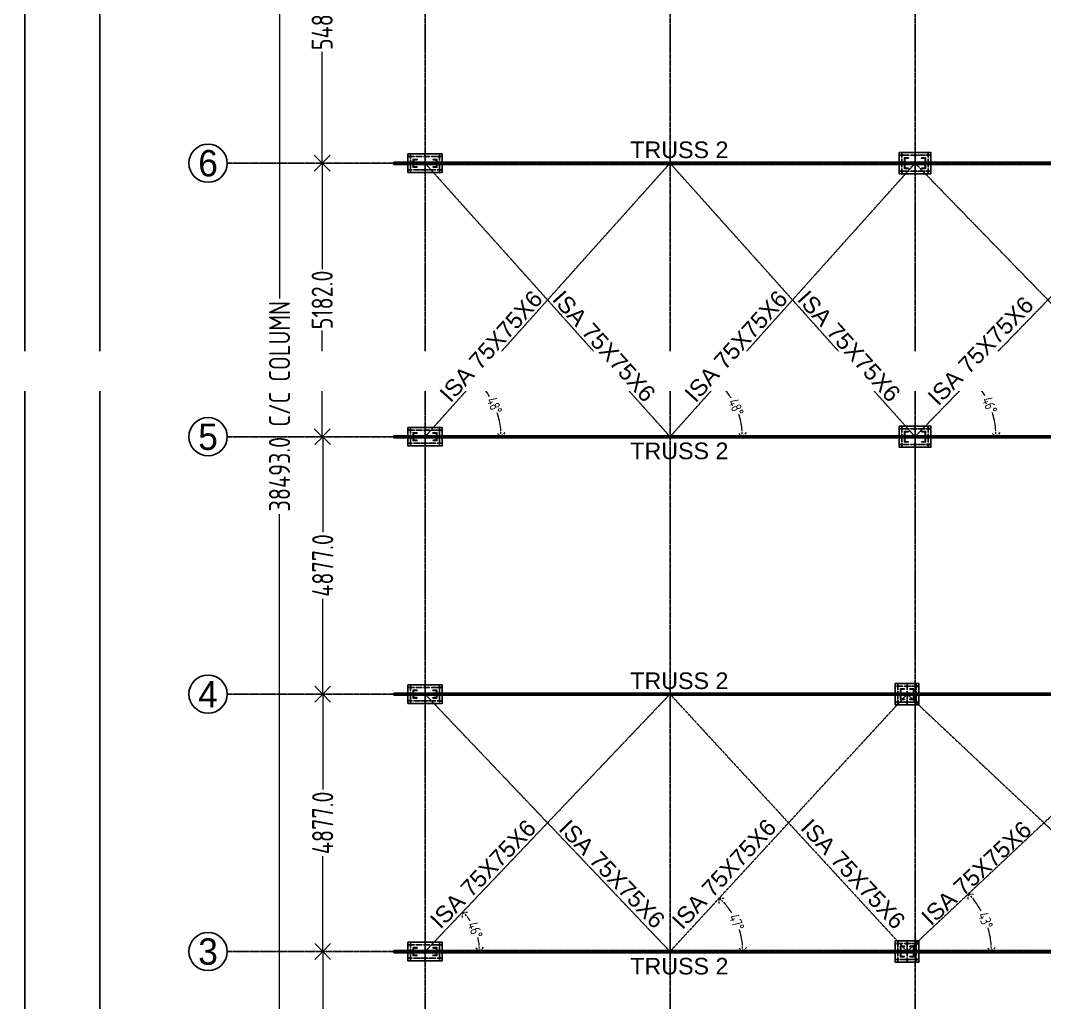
# Model space of a CAD drawing. Header units: millimetres. Extents: x 3470347 to 5996549, y -3470518 to 17149644.
# Drawn here: x 4882310 to 4901705, y 6787033 to 6805639 of the extents above; entities that cross this region are included whole.
import ezdxf
from ezdxf.enums import TextEntityAlignment as Align

# ---------------------------------------------------------------- set-up
doc = ezdxf.new("R2010")
doc.units = ezdxf.units.MM
doc.header["$MEASUREMENT"] = 0
doc.header["$PDMODE"] = 35
doc.header["$PDSIZE"] = -5
for name, pattern in [('CENTERX2', [4, 2.5, -0.5, 0.5, -0.5]), ('Continous', [0]), ('DASHED2', [0.375, 0.25, -0.125]), ('HIDDEN', [0.375, 0.25, -0.125])]:
    doc.linetypes.add(name, pattern=pattern)
doc.layers.get('0').update_dxf_attribs({"linetype": 'CONTINUOUS', "lineweight": 25})
doc.layers.get('DEFPOINTS').update_dxf_attribs({"linetype": 'CONTINUOUS', "lineweight": 25})
for name, color, linetype, lineweight in [('6 TEXT', 7, 'CONTINUOUS', 25), ('rDIMension', 1, 'CONTINUOUS', 18), ('rPCC DASH', 9, 'HIDDEN', 15), ('rRCC 2', 40, 'CONTINUOUS', 15), ('SHEET', 7, 'CONTINUOUS', 15)]:
    doc.layers.add(name, color=color, linetype=linetype, lineweight=lineweight)
doc.styles.add('DIM', font='geniso.shx', dxfattribs={"width": 0.85})
doc.styles.add('PDF Arial', font='arial.ttf')
doc.styles.get("Standard").update_dxf_attribs({"font": ''})
doc.styles.add('TEXT3', font='geniso.shx')
doc.styles.get('Standard').set_extended_font_data('AR CENA')
doc.dimstyles.new('ST-100', dxfattribs={"dimscale": 100, "dimtxt": 7, "dimasz": 5, "dimexe": 0.18, "dimexo": 0.0625, "dimgap": 0.2, "dimtad": 0, "dimdec": 0, "dimzin": 0, "dimdsep": 46, "dimtxsty": 'DIM', "dimblk": 'OPEN90', "dimcen": 0.09, "dimclrd": 256, "dimclrt": 7, "dimadec": 0, "dimazin": 0, "dimtfac": 1, "dimtdec": 0, "dimtofl": 0, "dimtmove": 0, "dimatfit": 3, "dimldrblk": 'OPEN90', "dimfxl": 1, "dimtolj": 1, "dimtzin": 0, "dimlwd": -1, "dimarcsym": 0})

# ---------------------------------------------------------------- blocks, each defined once
blk = doc.blocks.new('_Open90')
at = {"color": 0, "linetype": 'ByBlock', "lineweight": -2}
for p, q in [((0, 0), (-1, 0)), ((-0.5, 0.5), (0, 0)), ((0, 0), (-0.5, -0.5))]:
    blk.add_line(p, q, dxfattribs=at)
blk = doc.blocks.new('*D1712')
at = {"layer": 'DEFPOINTS', "color": 0}
for p in [(4887107, 6817576), (4887217, 6817576), (4887146, 6779083)]:
    blk.add_point(p, dxfattribs=at)
at = {"layer": 'rDIMension', "color": 0, "linetype": 'ByBlock', "lineweight": -2}
for p, q in [((4887113, 6817576), (4887235, 6817576)), ((4887152, 6779083), (4887235, 6779083))]:
    blk.add_line(p, q, dxfattribs=at)
at = {"layer": 'rDIMension', "linetype": 'ByBlock'}
for p, q in [((4887217, 6817276), (4887217, 6800373)), ((4887217, 6779383), (4887217, 6796286))]:
    blk.add_line(p, q, dxfattribs=at)
at = {"layer": 'rDIMension', "xscale": 300, "yscale": 300, "zscale": 300}
for p, rotation in [((4887217, 6817576), 90), ((4887217, 6779083), 270)]:
    blk.add_blockref('_Open90', p, dxfattribs=dict(at, rotation=rotation))
at = {"layer": 'rDIMension', "color": 7, "insert": (4887217, 6798329), "char_height": 400, "attachment_point": 5, "rotation": 90, "style": 'DIM'}
blk.add_mtext('\\A1;38493.0 C/C COLUMN', dxfattribs=at)
blk = doc.blocks.new('*D1715')
at = {"layer": 'DEFPOINTS', "color": 0}
for p in [(4888034, 6787999), (4888034, 6787999), (4887919, 6783122)]:
    blk.add_point(p, dxfattribs=at)
at = {"layer": 'rDIMension', "color": 0, "linetype": 'ByBlock', "lineweight": -2}
for p, q in [((4888040, 6787999), (4888052, 6787999)), ((4887925, 6783122), (4888052, 6783122))]:
    blk.add_line(p, q, dxfattribs=at)
at = {"layer": 'rDIMension', "linetype": 'ByBlock'}
for p, q in [((4888034, 6787699), (4888034, 6786193)), ((4888034, 6783422), (4888034, 6784928))]:
    blk.add_line(p, q, dxfattribs=at)
at = {"layer": 'rDIMension', "xscale": 300, "yscale": 300, "zscale": 300}
for p, rotation in [((4888034, 6787999), 90), ((4888034, 6783122), 270)]:
    blk.add_blockref('_Open90', p, dxfattribs=dict(at, rotation=rotation))
at = {"layer": 'rDIMension', "color": 7, "insert": (4888034, 6785560), "char_height": 400, "attachment_point": 5, "rotation": 90, "style": 'DIM'}
blk.add_mtext('\\A1;4877.0', dxfattribs=at)
blk = doc.blocks.new('*D1716')
at = {"layer": 'DEFPOINTS', "color": 0}
for p in [(4888034, 6792876), (4888034, 6792876), (4888034, 6787999)]:
    blk.add_point(p, dxfattribs=at)
at = {"layer": 'rDIMension', "color": 0, "linetype": 'ByBlock', "lineweight": -2}
for p, q in [((4888028, 6792876), (4888016, 6792876)), ((4888028, 6787999), (4888016, 6787999))]:
    blk.add_line(p, q, dxfattribs=at)
at = {"layer": 'rDIMension', "linetype": 'ByBlock'}
for p, q in [((4888034, 6792576), (4888034, 6791070)), ((4888034, 6788299), (4888034, 6789805))]:
    blk.add_line(p, q, dxfattribs=at)
at = {"layer": 'rDIMension', "xscale": 300, "yscale": 300, "zscale": 300}
for p, rotation in [((4888034, 6792876), 90), ((4888034, 6787999), 270)]:
    blk.add_blockref('_Open90', p, dxfattribs=dict(at, rotation=rotation))
at = {"layer": 'rDIMension', "color": 7, "insert": (4888034, 6790437), "char_height": 400, "attachment_point": 5, "rotation": 90, "style": 'DIM'}
blk.add_mtext('\\A1;4877.0', dxfattribs=at)
blk = doc.blocks.new('*D1717')
at = {"layer": 'DEFPOINTS', "color": 0}
for p in [(4887890, 6797753), (4888034, 6797753), (4888034, 6792876)]:
    blk.add_point(p, dxfattribs=at)
at = {"layer": 'rDIMension', "color": 0, "linetype": 'ByBlock', "lineweight": -2}
for p, q in [((4887897, 6797753), (4888052, 6797753)), ((4888028, 6792876), (4888016, 6792876))]:
    blk.add_line(p, q, dxfattribs=at)
at = {"layer": 'rDIMension', "linetype": 'ByBlock'}
for p, q in [((4888034, 6797453), (4888034, 6795947)), ((4888034, 6793176), (4888034, 6794682))]:
    blk.add_line(p, q, dxfattribs=at)
at = {"layer": 'rDIMension', "xscale": 300, "yscale": 300, "zscale": 300}
for p, rotation in [((4888034, 6797753), 90), ((4888034, 6792876), 270)]:
    blk.add_blockref('_Open90', p, dxfattribs=dict(at, rotation=rotation))
at = {"layer": 'rDIMension', "color": 7, "insert": (4888034, 6795314), "char_height": 400, "attachment_point": 5, "rotation": 90, "style": 'DIM'}
blk.add_mtext('\\A1;4877.0', dxfattribs=at)
blk = doc.blocks.new('*D1718')
at = {"layer": 'DEFPOINTS', "color": 0}
for p in [(4887890, 6802935), (4888024, 6802935), (4887890, 6797753)]:
    blk.add_point(p, dxfattribs=at)
at = {"layer": 'rDIMension', "color": 0, "linetype": 'ByBlock', "lineweight": -2}
for p, q in [((4887897, 6802935), (4888042, 6802935)), ((4887897, 6797753), (4888042, 6797753))]:
    blk.add_line(p, q, dxfattribs=at)
at = {"layer": 'rDIMension', "linetype": 'ByBlock'}
for p, q in [((4888024, 6802635), (4888024, 6800925)), ((4888024, 6798053), (4888024, 6799763))]:
    blk.add_line(p, q, dxfattribs=at)
at = {"layer": 'rDIMension', "xscale": 300, "yscale": 300, "zscale": 300}
for p, rotation in [((4888024, 6802935), 90), ((4888024, 6797753), 270)]:
    blk.add_blockref('_Open90', p, dxfattribs=dict(at, rotation=rotation))
at = {"layer": 'rDIMension', "color": 7, "insert": (4888024, 6800344), "char_height": 400, "attachment_point": 5, "rotation": 90, "style": 'DIM'}
blk.add_mtext('\\A1;5182.0', dxfattribs=at)
blk = doc.blocks.new('*D1719')
at = {"layer": 'DEFPOINTS', "color": 0}
for p in [(4887890, 6808421), (4888024, 6808421), (4887890, 6802935)]:
    blk.add_point(p, dxfattribs=at)
at = {"layer": 'rDIMension', "color": 0, "linetype": 'ByBlock', "lineweight": -2}
for p, q in [((4887897, 6808421), (4888042, 6808421)), ((4887897, 6802935), (4888042, 6802935))]:
    blk.add_line(p, q, dxfattribs=at)
at = {"layer": 'rDIMension', "linetype": 'ByBlock'}
for p, q in [((4888024, 6808121), (4888024, 6806310)), ((4888024, 6803235), (4888024, 6805046))]:
    blk.add_line(p, q, dxfattribs=at)
at = {"layer": 'rDIMension', "xscale": 300, "yscale": 300, "zscale": 300}
for p, rotation in [((4888024, 6808421), 90), ((4888024, 6802935), 270)]:
    blk.add_blockref('_Open90', p, dxfattribs=dict(at, rotation=rotation))
at = {"layer": 'rDIMension', "color": 7, "insert": (4888024, 6805678), "char_height": 400, "attachment_point": 5, "rotation": 90, "style": 'DIM'}
blk.add_mtext('\\A1;5486.0', dxfattribs=at)
blk = doc.blocks.new('*D1722')
at = {"layer": 'DEFPOINTS', "color": 0}
for p in [(4894612, 6802935), (4891393, 6797996), (4886225, 6797753), (4889972, 6797753), (4926140, 6797753)]:
    blk.add_point(p, dxfattribs=at)
at = {"layer": 'rPCC DASH', "color": 1, "linetype": 'Continous'}
for start, end in [(31.9949, 42.1932), (5.9653, 18.2057)]:
    blk.add_arc((4889972, 6797753), 1441, start, end, dxfattribs=at)
at = {"layer": 'rPCC DASH', "color": 1, "xscale": 150, "yscale": 150, "zscale": 150}
for p, rotation in [((4890934, 6798827), 135.175853280889), ((4891413, 6797753), 272.9826530320457)]:
    blk.add_blockref('_Open90', p, dxfattribs=dict(at, rotation=rotation))
at = {"layer": 'rPCC DASH', "color": 7, "insert": (4891288, 6798341), "char_height": 200, "attachment_point": 5, "rotation": 294.0793, "style": 'DIM'}
blk.add_mtext('\\A1;48%%d', dxfattribs=at)
blk = doc.blocks.new('*D1723')
at = {"layer": 'DEFPOINTS', "color": 0}
for p in [(4899252, 6802935), (4895973, 6797914), (4886225, 6797753), (4894612, 6797753), (4926140, 6797753)]:
    blk.add_point(p, dxfattribs=at)
at = {"layer": 'rPCC DASH', "color": 1, "linetype": 'Continous'}
for start, end in [(32.4055, 41.8856), (6.2729, 17.902)]:
    blk.add_arc((4894612, 6797753), 1371, start, end, dxfattribs=at)
at = {"layer": 'rPCC DASH', "color": 1, "xscale": 150, "yscale": 150, "zscale": 150}
for p, rotation in [((4895527, 6798774), 135.0220663640582), ((4895983, 6797753), 273.1364399488765)]:
    blk.add_blockref('_Open90', p, dxfattribs=dict(at, rotation=rotation))
at = {"layer": 'rPCC DASH', "color": 7, "insert": (4895864, 6798312), "char_height": 200, "attachment_point": 5, "rotation": 294.0793, "style": 'DIM'}
blk.add_mtext('\\A1;48%%d', dxfattribs=at)
blk = doc.blocks.new('*D1724')
at = {"layer": 'DEFPOINTS', "color": 0}
for p in [(4904287, 6802935), (4900735, 6798148), (4886225, 6797753), (4899252, 6797753), (4926140, 6797753)]:
    blk.add_point(p, dxfattribs=at)
at = {"layer": 'rPCC DASH', "color": 1, "linetype": 'Continous'}
for start, end in [(30.3442, 40.2216), (5.6027, 17.3965)]:
    blk.add_arc((4899252, 6797753), 1535, start, end, dxfattribs=at)
at = {"layer": 'rPCC DASH', "color": 1, "xscale": 150, "yscale": 150, "zscale": 150}
for p, rotation in [((4900322, 6798854), 133.0229599089777), ((4900787, 6797753), 272.8013425757084)]:
    blk.add_blockref('_Open90', p, dxfattribs=dict(at, rotation=rotation))
at = {"layer": 'rPCC DASH', "color": 7, "insert": (4900666, 6798350), "char_height": 200, "attachment_point": 5, "rotation": 292.9122, "style": 'DIM'}
blk.add_mtext('\\A1;46%%d', dxfattribs=at)
blk = doc.blocks.new('*D1725')
at = {"layer": 'DEFPOINTS', "color": 0}
for p in [(4909687, 6802935), (4905381, 6798157), (4886225, 6797753), (4904287, 6797753), (4926140, 6797753)]:
    blk.add_point(p, dxfattribs=at)
at = {"layer": 'rPCC DASH', "color": 1, "linetype": 'Continous'}
for start, end in [(32.138, 36.4423), (7.3775, 14.2196)]:
    blk.add_arc((4904287, 6797753), 1166, start, end, dxfattribs=at)
at = {"layer": 'rPCC DASH', "color": 1, "xscale": 150, "yscale": 150, "zscale": 150}
for p, rotation in [((4905128, 6798560), 130.1310738432619), ((4905453, 6797753), 273.6887415613336)]:
    blk.add_blockref('_Open90', p, dxfattribs=dict(at, rotation=rotation))
at = {"layer": 'rPCC DASH', "color": 7, "insert": (4905369, 6798188), "char_height": 200, "attachment_point": 5, "rotation": 291.9099, "style": 'DIM'}
blk.add_mtext('\\A1;44%%d', dxfattribs=at)
blk = doc.blocks.new('*D1726')
at = {"layer": 'DEFPOINTS', "color": 0}
for p in [(4914722, 6802935), (4910973, 6798075), (4886225, 6797753), (4909687, 6797753), (4926140, 6797753)]:
    blk.add_point(p, dxfattribs=at)
at = {"layer": 'rPCC DASH', "color": 1, "linetype": 'Continous'}
for start, end in [(31.5208, 39.34), (6.4843, 16.5261)]:
    blk.add_arc((4909687, 6797753), 1326, start, end, dxfattribs=at)
at = {"layer": 'rPCC DASH', "color": 1, "xscale": 150, "yscale": 150, "zscale": 150}
for p, rotation in [((4910611, 6798704), 132.5821679254474), ((4911013, 6797753), 273.2421345592387)]:
    blk.add_blockref('_Open90', p, dxfattribs=dict(at, rotation=rotation))
at = {"layer": 'rPCC DASH', "color": 7, "insert": (4910909, 6798269), "char_height": 200, "attachment_point": 5, "rotation": 292.9122, "style": 'DIM'}
blk.add_mtext('\\A1;46%%d', dxfattribs=at)
blk = doc.blocks.new('*D1727')
at = {"layer": 'DEFPOINTS', "color": 0}
for p in [(4919362, 6802935), (4915786, 6797876), (4886225, 6797753), (4914722, 6797753), (4926140, 6797753)]:
    blk.add_point(p, dxfattribs=at)
at = {"layer": 'rPCC DASH', "color": 1, "linetype": 'Continous'}
for start, end in [(34.7644, 40.1242), (8.0343, 16.1602)]:
    blk.add_arc((4914722, 6797753), 1071, start, end, dxfattribs=at)
at = {"layer": 'rPCC DASH', "color": 1, "xscale": 150, "yscale": 150, "zscale": 150}
for p, rotation in [((4915436, 6798551), 134.1413655166576), ((4915793, 6797753), 274.0171407962771)]:
    blk.add_blockref('_Open90', p, dxfattribs=dict(at, rotation=rotation))
at = {"layer": 'rPCC DASH', "color": 7, "insert": (4915700, 6798190), "char_height": 200, "attachment_point": 5, "rotation": 294.0793, "style": 'DIM'}
blk.add_mtext('\\A1;48%%d', dxfattribs=at)
blk = doc.blocks.new('*D1728')
at = {"layer": 'DEFPOINTS', "color": 0}
for p in [(4924002, 6802935), (4920512, 6798280), (4886225, 6797753), (4919362, 6797753), (4926140, 6797753)]:
    blk.add_point(p, dxfattribs=at)
at = {"layer": 'rPCC DASH', "color": 1, "linetype": 'Continous'}
for start, end in [(33.1052, 41.3621), (6.7964, 17.3848)]:
    blk.add_arc((4919362, 6797753), 1265, start, end, dxfattribs=at)
at = {"layer": 'rPCC DASH', "color": 1, "xscale": 150, "yscale": 150, "zscale": 150}
for p, rotation in [((4920206, 6798696), 134.7603128042312), ((4920627, 6797753), 273.3981935087035)]:
    blk.add_blockref('_Open90', p, dxfattribs=dict(at, rotation=rotation))
at = {"layer": 'rPCC DASH', "color": 7, "insert": (4920517, 6798269), "char_height": 200, "attachment_point": 5, "rotation": 294.0793, "style": 'DIM'}
blk.add_mtext('\\A1;48%%d', dxfattribs=at)
blk = doc.blocks.new('*D1729')
at = {"layer": 'DEFPOINTS', "color": 0}
for p in [(4894612, 6792876), (4890981, 6788223), (4886225, 6787999), (4889972, 6787999), (4926140, 6787999)]:
    blk.add_point(p, dxfattribs=at)
at = {"layer": 'rPCC DASH', "color": 1, "linetype": 'Continous'}
for start, end in [(34.2821, 38.1068), (8.3197, 15.0114)]:
    blk.add_arc((4889972, 6787999), 1034, start, end, dxfattribs=at)
at = {"layer": 'rPCC DASH', "color": 1, "xscale": 150, "yscale": 150, "zscale": 150}
for p, rotation in [((4890685, 6788748), 132.2666786765232), ((4891006, 6787999), 274.15985213819)]:
    blk.add_blockref('_Open90', p, dxfattribs=dict(at, rotation=rotation))
at = {"layer": 'rPCC DASH', "color": 7, "insert": (4890922, 6788406), "char_height": 200, "attachment_point": 5, "rotation": 293.2133, "style": 'DIM'}
blk.add_mtext('\\A1;46%%d', dxfattribs=at)
blk = doc.blocks.new('*D1730')
at = {"layer": 'DEFPOINTS', "color": 0}
for p in [(4899102, 6792876), (4895980, 6788173), (4886225, 6787999), (4894612, 6787999), (4926140, 6787999)]:
    blk.add_point(p, dxfattribs=at)
at = {"layer": 'rPCC DASH', "color": 1, "linetype": 'Continous'}
for start, end in [(31.9606, 41.1293), (6.2365, 17.5416)]:
    blk.add_arc((4894612, 6787999), 1379, start, end, dxfattribs=at)
at = {"layer": 'rPCC DASH', "color": 1, "xscale": 150, "yscale": 150, "zscale": 150}
for p, rotation in [((4895546, 6789013), 134.2475851942641), ((4895991, 6787999), 273.1182590719388)]:
    blk.add_blockref('_Open90', p, dxfattribs=dict(at, rotation=rotation))
at = {"layer": 'rPCC DASH', "color": 7, "insert": (4895875, 6788553), "char_height": 200, "attachment_point": 5, "rotation": 293.6829, "style": 'DIM'}
blk.add_mtext('\\A1;47%%d', dxfattribs=at)
blk = doc.blocks.new('*D1731')
at = {"layer": 'DEFPOINTS', "color": 0}
for p in [(4904287, 6792876), (4900638, 6788444), (4886225, 6787999), (4899102, 6787999), (4926140, 6787999)]:
    blk.add_point(p, dxfattribs=at)
at = {"layer": 'rPCC DASH', "color": 1, "linetype": 'Continous'}
for start, end in [(28.7532, 37.8709), (5.3759, 16.3315)]:
    blk.add_arc((4899102, 6787999), 1599, start, end, dxfattribs=at)
at = {"layer": 'rPCC DASH', "color": 1, "xscale": 150, "yscale": 150, "zscale": 150}
for p, rotation in [((4900267, 6789095), 130.5587836761607), ((4900701, 6787999), 272.6879275646381)]:
    blk.add_blockref('_Open90', p, dxfattribs=dict(at, rotation=rotation))
at = {"layer": 'rPCC DASH', "color": 7, "insert": (4900589, 6788588), "char_height": 200, "attachment_point": 5, "rotation": 291.6234, "style": 'DIM'}
blk.add_mtext('\\A1;43%%d', dxfattribs=at)
blk = doc.blocks.new('*D1732')
at = {"layer": 'DEFPOINTS', "color": 0}
for p in [(4909687, 6792876), (4905486, 6788309), (4886225, 6787999), (4904287, 6787999), (4926140, 6787999)]:
    blk.add_point(p, dxfattribs=at)
at = {"layer": 'rPCC DASH', "color": 1, "linetype": 'Continous'}
for start, end in [(30.2684, 35.1414), (6.9453, 14.2018)]:
    blk.add_arc((4904287, 6787999), 1238, start, end, dxfattribs=at)
at = {"layer": 'rPCC DASH', "color": 1, "xscale": 150, "yscale": 150, "zscale": 150}
for p, rotation in [((4905206, 6788829), 128.6140761500303), ((4905525, 6787999), 273.4726355206594)]:
    blk.add_blockref('_Open90', p, dxfattribs=dict(at, rotation=rotation))
at = {"layer": 'rPCC DASH', "color": 7, "insert": (4905443, 6788444), "char_height": 200, "attachment_point": 5, "rotation": 291.0434, "style": 'DIM'}
blk.add_mtext('\\A1;42%%d', dxfattribs=at)
blk = doc.blocks.new('*D1733')
at = {"layer": 'DEFPOINTS', "color": 0}
for p in [(4914872, 6792876), (4910866, 6788395), (4886225, 6787999), (4909687, 6787999), (4926140, 6787999)]:
    blk.add_point(p, dxfattribs=at)
at = {"layer": 'rPCC DASH', "color": 1, "linetype": 'Continous'}
for start, end in [(30.8049, 36.334), (6.9127, 14.8139)]:
    blk.add_arc((4909687, 6787999), 1244, start, end, dxfattribs=at)
at = {"layer": 'rPCC DASH', "color": 1, "xscale": 150, "yscale": 150, "zscale": 150}
for p, rotation in [((4910593, 6788851), 129.7903490485474), ((4910931, 6787999), 273.4563621922566)]:
    blk.add_blockref('_Open90', p, dxfattribs=dict(at, rotation=rotation))
at = {"layer": 'rPCC DASH', "color": 7, "insert": (4910844, 6788457), "char_height": 200, "attachment_point": 5, "rotation": 291.6234, "style": 'DIM'}
blk.add_mtext('\\A1;43%%d', dxfattribs=at)
blk = doc.blocks.new('*D1734')
at = {"layer": 'DEFPOINTS', "color": 0}
for p in [(4919362, 6792876), (4916225, 6788554), (4886225, 6787999), (4914872, 6787999), (4926140, 6787999)]:
    blk.add_point(p, dxfattribs=at)
at = {"layer": 'rPCC DASH', "color": 1, "linetype": 'Continous'}
for start, end in [(31.4868, 41.4844), (5.8815, 17.8922)]:
    blk.add_arc((4914872, 6787999), 1462, start, end, dxfattribs=at)
at = {"layer": 'rPCC DASH', "color": 1, "xscale": 150, "yscale": 150, "zscale": 150}
for p, rotation in [((4915862, 6789074), 134.4251076049694), ((4916334, 6787999), 272.9407366612335)]:
    blk.add_blockref('_Open90', p, dxfattribs=dict(at, rotation=rotation))
at = {"layer": 'rPCC DASH', "color": 7, "insert": (4916211, 6788586), "char_height": 200, "attachment_point": 5, "rotation": 293.6829, "style": 'DIM'}
blk.add_mtext('\\A1;47%%d', dxfattribs=at)
blk = doc.blocks.new('*D1735')
at = {"layer": 'DEFPOINTS', "color": 0}
for p in [(4924002, 6792876), (4920736, 6788244), (4886225, 6787999), (4919362, 6787999), (4926140, 6787999)]:
    blk.add_point(p, dxfattribs=at)
at = {"layer": 'rPCC DASH', "color": 1, "linetype": 'Continous'}
for start, end in [(31.3908, 40.265), (6.1615, 17.146)]:
    blk.add_arc((4919362, 6787999), 1396, start, end, dxfattribs=at)
at = {"layer": 'rPCC DASH', "color": 1, "xscale": 150, "yscale": 150, "zscale": 150}
for p, rotation in [((4920324, 6789010), 133.3457834060281), ((4920758, 6787999), 273.0807474086852)]:
    blk.add_blockref('_Open90', p, dxfattribs=dict(at, rotation=rotation))
at = {"layer": 'rPCC DASH', "color": 7, "insert": (4920645, 6788549), "char_height": 200, "attachment_point": 5, "rotation": 293.2133, "style": 'DIM'}
blk.add_mtext('\\A1;46%%d', dxfattribs=at)

msp = doc.modelspace()

# ---------------------------------------------------------------- hatches: boundary and pattern name
at = {"layer": '6 TEXT', "linetype": 'ByBlock'}
h = msp.add_hatch(color=150, dxfattribs=at)
h.dxf.hatch_style = 1
h.paths.add_polyline_path([(4889747.12, 6803007.57), (4889747.12, 6802857.57), (4889822.12, 6802857.57), (4889822.12, 6802862.57, 0.41421356), (4889818.12, 6802866.57), (4889752.52, 6802866.57), (4889752.52, 6802998.57), (4889818.12, 6802998.57, 0.41421356), (4889822.12, 6803002.57), (4889822.12, 6803007.57)])
h = msp.add_hatch(color=150, dxfattribs=at)
h.dxf.hatch_style = 1
h.paths.add_polyline_path([(4890122.12, 6803007.57), (4890122.12, 6803002.57, 0.41421356), (4890126.12, 6802998.57), (4890191.72, 6802998.57), (4890191.72, 6802866.57), (4890126.12, 6802866.57, 0.41421356), (4890122.12, 6802862.57), (4890122.12, 6802857.57), (4890197.12, 6802857.57), (4890197.12, 6803007.57)])
h = msp.add_hatch(color=8, dxfattribs=at)
h.dxf.hatch_style = 1
h.paths.add_polyline_path([(4899058.12, 6803028.97), (4899124.12, 6803028.97, 0.41421356), (4899127.12, 6803031.97), (4899127.12, 6803034.97), (4899052.12, 6803034.97), (4899052.12, 6802834.97), (4899127.12, 6802834.97), (4899127.12, 6802837.97, 0.41421356), (4899124.12, 6802840.97), (4899058.12, 6802840.97)])
h = msp.add_hatch(color=8, dxfattribs=at)
h.dxf.hatch_style = 1
h.paths.add_polyline_path([(4899446.12, 6803028.97), (4899380.12, 6803028.97, -0.41421356), (4899377.12, 6803031.97), (4899377.12, 6803034.97), (4899452.12, 6803034.97), (4899452.12, 6802834.97), (4899377.12, 6802834.97), (4899377.12, 6802837.97, -0.41421356), (4899380.12, 6802840.97), (4899446.12, 6802840.97)])
h = msp.add_hatch(color=150, dxfattribs=at)
h.dxf.hatch_style = 1
h.paths.add_polyline_path([(4889747.12, 6797827.97), (4889747.12, 6797677.97), (4889822.12, 6797677.97), (4889822.12, 6797682.97, 0.41421356), (4889818.12, 6797686.97), (4889752.52, 6797686.97), (4889752.52, 6797818.97), (4889818.12, 6797818.97, 0.41421356), (4889822.12, 6797822.97), (4889822.12, 6797827.97)])
h = msp.add_hatch(color=150, dxfattribs=at)
h.dxf.hatch_style = 1
h.paths.add_polyline_path([(4890122.12, 6797827.97), (4890122.12, 6797822.97, 0.41421356), (4890126.12, 6797818.97), (4890191.72, 6797818.97), (4890191.72, 6797686.97), (4890126.12, 6797686.97, 0.41421356), (4890122.12, 6797682.97), (4890122.12, 6797677.97), (4890197.12, 6797677.97), (4890197.12, 6797827.97)])
h = msp.add_hatch(color=8, dxfattribs=at)
h.dxf.hatch_style = 1
h.paths.add_polyline_path([(4899058.12, 6797846.97), (4899124.12, 6797846.97, 0.41421356), (4899127.12, 6797849.97), (4899127.12, 6797852.97), (4899052.12, 6797852.97), (4899052.12, 6797652.97), (4899127.12, 6797652.97), (4899127.12, 6797655.97, 0.41421356), (4899124.12, 6797658.97), (4899058.12, 6797658.97)])
h = msp.add_hatch(color=8, dxfattribs=at)
h.dxf.hatch_style = 1
h.paths.add_polyline_path([(4899446.12, 6797846.97), (4899380.12, 6797846.97, -0.41421356), (4899377.12, 6797849.97), (4899377.12, 6797852.97), (4899452.12, 6797852.97), (4899452.12, 6797652.97), (4899377.12, 6797652.97), (4899377.12, 6797655.97, -0.41421356), (4899380.12, 6797658.97), (4899446.12, 6797658.97)])
h = msp.add_hatch(color=150, dxfattribs=at)
h.dxf.hatch_style = 1
h.paths.add_polyline_path([(4889747.12, 6792950.97), (4889747.12, 6792800.97), (4889822.12, 6792800.97), (4889822.12, 6792805.97, 0.41421356), (4889818.12, 6792809.97), (4889752.52, 6792809.97), (4889752.52, 6792941.97), (4889818.12, 6792941.97, 0.41421356), (4889822.12, 6792945.97), (4889822.12, 6792950.97)])
h = msp.add_hatch(color=150, dxfattribs=at)
h.dxf.hatch_style = 1
h.paths.add_polyline_path([(4890122.12, 6792950.97), (4890122.12, 6792945.97, 0.41421356), (4890126.12, 6792941.97), (4890191.72, 6792941.97), (4890191.72, 6792809.97), (4890126.12, 6792809.97, 0.41421356), (4890122.12, 6792805.97), (4890122.12, 6792800.97), (4890197.12, 6792800.97), (4890197.12, 6792950.97)])
h = msp.add_hatch(color=8, dxfattribs=at)
h.dxf.hatch_style = 1
h.paths.add_polyline_path([(4898983.12, 6792969.97), (4899049.12, 6792969.97, 0.41421356), (4899052.12, 6792972.97), (4899052.12, 6792975.97), (4898977.12, 6792975.97), (4898977.12, 6792775.97), (4899052.12, 6792775.97), (4899052.12, 6792778.97, 0.41421356), (4899049.12, 6792781.97), (4898983.12, 6792781.97)])
h = msp.add_hatch(color=8, dxfattribs=at)
h.dxf.hatch_style = 1
h.paths.add_polyline_path([(4899221.12, 6792969.97), (4899155.12, 6792969.97, -0.41421356), (4899152.12, 6792972.97), (4899152.12, 6792975.97), (4899227.12, 6792975.97), (4899227.12, 6792775.97), (4899152.12, 6792775.97), (4899152.12, 6792778.97, -0.41421356), (4899155.12, 6792781.97), (4899221.12, 6792781.97)])
h = msp.add_hatch(color=150, dxfattribs=at)
h.dxf.hatch_style = 1
h.paths.add_polyline_path([(4889747.12, 6788073.97), (4889747.12, 6787923.97), (4889822.12, 6787923.97), (4889822.12, 6787928.97, 0.41421356), (4889818.12, 6787932.97), (4889752.52, 6787932.97), (4889752.52, 6788064.97), (4889818.12, 6788064.97, 0.41421356), (4889822.12, 6788068.97), (4889822.12, 6788073.97)])
h = msp.add_hatch(color=150, dxfattribs=at)
h.dxf.hatch_style = 1
h.paths.add_polyline_path([(4890122.12, 6788073.97), (4890122.12, 6788068.97, 0.41421356), (4890126.12, 6788064.97), (4890191.72, 6788064.97), (4890191.72, 6787932.97), (4890126.12, 6787932.97, 0.41421356), (4890122.12, 6787928.97), (4890122.12, 6787923.97), (4890197.12, 6787923.97), (4890197.12, 6788073.97)])
h = msp.add_hatch(color=8, dxfattribs=at)
h.dxf.hatch_style = 1
h.paths.add_polyline_path([(4898983.12, 6788092.97), (4899049.12, 6788092.97, 0.41421356), (4899052.12, 6788095.97), (4899052.12, 6788098.97), (4898977.12, 6788098.97), (4898977.12, 6787898.97), (4899052.12, 6787898.97), (4899052.12, 6787901.97, 0.41421356), (4899049.12, 6787904.97), (4898983.12, 6787904.97)])
h = msp.add_hatch(color=8, dxfattribs=at)
h.dxf.hatch_style = 1
h.paths.add_polyline_path([(4899221.12, 6788092.97), (4899155.12, 6788092.97, -0.41421356), (4899152.12, 6788095.97), (4899152.12, 6788098.97), (4899227.12, 6788098.97), (4899227.12, 6787898.97), (4899152.12, 6787898.97), (4899152.12, 6787901.97, -0.41421356), (4899155.12, 6787904.97), (4899221.12, 6787904.97)])

# ---------------------------------------------------------------- linework, layer by layer
at = {"color": 6, "linetype": 'ByBlock'}
for points in [[(4924320.04, 6802912.57), (4889384.2, 6802912.57), (4889384.2, 6802952.57), (4924320.04, 6802952.57)], [(4924320.04, 6797730.57), (4889384.2, 6797730.57), (4889384.2, 6797770.57), (4924320.04, 6797770.57)], [(4924320.04, 6792853.57), (4889384.2, 6792853.57), (4889384.2, 6792893.57), (4924320.04, 6792893.57)], [(4924320.04, 6787976.57), (4889384.2, 6787976.57), (4889384.2, 6788016.57), (4924320.04, 6788016.57)]]:
    msp.add_lwpolyline(points, close=True, dxfattribs=at)
at = {"layer": '6 TEXT', "color": 8, "linetype": 'CENTERX2', "ltscale": 0.1}
for p, q in [((4890297.12, 6803059.97), (4889647.12, 6803059.97)), ((4889697.12, 6803109.97), (4889697.12, 6802759.97)), ((4889972.12, 6802759.97), (4889972.12, 6803109.97)), ((4889972.12, 6802759.97), (4889972.12, 6803109.97)), ((4890247.12, 6802759.97), (4890247.12, 6803109.97)), ((4899552.12, 6803084.97), (4898952.12, 6803084.97)), ((4899002.12, 6803134.97), (4899002.12, 6802734.97)), ((4899252.12, 6803134.97), (4899252.12, 6802734.97)), ((4899502.12, 6803134.97), (4899502.12, 6802734.97)), ((4889647.12, 6802809.97), (4890297.12, 6802809.97)), ((4899552.12, 6802934.97), (4898952.12, 6802934.97)), ((4899552.12, 6802784.97), (4898952.12, 6802784.97)), ((4890297.12, 6797877.97), (4889647.12, 6797877.97)), ((4889697.12, 6797927.97), (4889697.12, 6797577.97)), ((4889972.12, 6797577.97), (4889972.12, 6797927.97)), ((4889972.12, 6797577.97), (4889972.12, 6797927.97)), ((4890247.12, 6797577.97), (4890247.12, 6797927.97)), ((4899552.12, 6797902.97), (4898952.12, 6797902.97)), ((4899002.12, 6797952.97), (4899002.12, 6797552.97)), ((4899252.12, 6797952.97), (4899252.12, 6797552.97)), ((4899502.12, 6797952.97), (4899502.12, 6797552.97)), ((4889647.12, 6797627.97), (4890297.12, 6797627.97)), ((4899552.12, 6797752.97), (4898952.12, 6797752.97)), ((4899552.12, 6797602.97), (4898952.12, 6797602.97)), ((4890297.12, 6793000.97), (4889647.12, 6793000.97)), ((4889697.12, 6793050.97), (4889697.12, 6792700.97)), ((4889972.12, 6792700.97), (4889972.12, 6793050.97)), ((4889972.12, 6792700.97), (4889972.12, 6793050.97)), ((4890247.12, 6792700.97), (4890247.12, 6793050.97)), ((4899327.12, 6793025.97), (4898877.12, 6793025.97)), ((4898927.12, 6793075.97), (4898927.12, 6792675.97)), ((4899102.12, 6793075.97), (4899102.12, 6792675.97)), ((4899277.12, 6793075.97), (4899277.12, 6792675.97)), ((4889647.12, 6792750.97), (4890297.12, 6792750.97)), ((4899327.12, 6792875.97), (4898877.12, 6792875.97)), ((4898877.12, 6792725.97), (4899327.12, 6792725.97)), ((4890297.12, 6788123.97), (4889647.12, 6788123.97)), ((4889697.12, 6788173.97), (4889697.12, 6787823.97)), ((4889972.12, 6787823.97), (4889972.12, 6788173.97)), ((4889972.12, 6787823.97), (4889972.12, 6788173.97)), ((4890247.12, 6787823.97), (4890247.12, 6788173.97)), ((4899327.12, 6788148.97), (4898877.12, 6788148.97)), ((4898927.12, 6788198.97), (4898927.12, 6787798.97)), ((4899102.12, 6788198.97), (4899102.12, 6787798.97)), ((4899277.12, 6788198.97), (4899277.12, 6787798.97)), ((4889647.12, 6787873.97), (4890297.12, 6787873.97)), ((4899327.12, 6787998.97), (4898877.12, 6787998.97)), ((4898877.12, 6787848.97), (4899327.12, 6787848.97))]:
    msp.add_line(p, q, dxfattribs=at)
at = {"layer": '6 TEXT', "color": 150, "linetype": 'ByBlock'}
for points in [[(4890297.12, 6803109.97), (4889647.12, 6803109.97), (4889647.12, 6802759.97), (4890297.12, 6802759.97)], [(4898952.12, 6803134.97), (4899552.12, 6803134.97), (4899552.12, 6802734.97), (4898952.12, 6802734.97)], [(4890297.12, 6797927.97), (4889647.12, 6797927.97), (4889647.12, 6797577.97), (4890297.12, 6797577.97)], [(4898952.12, 6797952.97), (4899552.12, 6797952.97), (4899552.12, 6797552.97), (4898952.12, 6797552.97)], [(4890297.12, 6793050.97), (4889647.12, 6793050.97), (4889647.12, 6792700.97), (4890297.12, 6792700.97)], [(4898877.12, 6793075.97), (4898877.12, 6792675.97), (4899327.12, 6792675.97), (4899327.12, 6793075.97)], [(4890297.12, 6788173.97), (4889647.12, 6788173.97), (4889647.12, 6787823.97), (4890297.12, 6787823.97)], [(4898877.12, 6788198.97), (4898877.12, 6787798.97), (4899327.12, 6787798.97), (4899327.12, 6788198.97)]]:
    msp.add_lwpolyline(points, close=True, dxfattribs=at)
at = {"layer": '6 TEXT', "color": 4, "linetype": 'ByBlock'}
for points in [[(4889822.12, 6802857.57), (4889822.12, 6802862.57, 0.41421356), (4889818.12, 6802866.57), (4889752.52, 6802866.57), (4889752.52, 6802998.57), (4889818.12, 6802998.57, 0.41421356), (4889822.12, 6803002.57), (4889822.12, 6803007.57), (4889747.12, 6803007.57), (4889747.12, 6802857.57)], [(4890122.12, 6802857.57), (4890122.12, 6802862.57, -0.41421356), (4890126.12, 6802866.57), (4890191.72, 6802866.57), (4890191.72, 6802998.57), (4890126.12, 6802998.57, -0.41421356), (4890122.12, 6803002.57), (4890122.12, 6803007.57), (4890197.12, 6803007.57), (4890197.12, 6802857.57)], [(4889822.12, 6797677.97), (4889822.12, 6797682.97, 0.41421356), (4889818.12, 6797686.97), (4889752.52, 6797686.97), (4889752.52, 6797818.97), (4889818.12, 6797818.97, 0.41421356), (4889822.12, 6797822.97), (4889822.12, 6797827.97), (4889747.12, 6797827.97), (4889747.12, 6797677.97)], [(4890122.12, 6797677.97), (4890122.12, 6797682.97, -0.41421356), (4890126.12, 6797686.97), (4890191.72, 6797686.97), (4890191.72, 6797818.97), (4890126.12, 6797818.97, -0.41421356), (4890122.12, 6797822.97), (4890122.12, 6797827.97), (4890197.12, 6797827.97), (4890197.12, 6797677.97)], [(4889822.12, 6792800.97), (4889822.12, 6792805.97, 0.41421356), (4889818.12, 6792809.97), (4889752.52, 6792809.97), (4889752.52, 6792941.97), (4889818.12, 6792941.97, 0.41421356), (4889822.12, 6792945.97), (4889822.12, 6792950.97), (4889747.12, 6792950.97), (4889747.12, 6792800.97)], [(4890122.12, 6792800.97), (4890122.12, 6792805.97, -0.41421356), (4890126.12, 6792809.97), (4890191.72, 6792809.97), (4890191.72, 6792941.97), (4890126.12, 6792941.97, -0.41421356), (4890122.12, 6792945.97), (4890122.12, 6792950.97), (4890197.12, 6792950.97), (4890197.12, 6792800.97)], [(4889822.12, 6787923.97), (4889822.12, 6787928.97, 0.41421356), (4889818.12, 6787932.97), (4889752.52, 6787932.97), (4889752.52, 6788064.97), (4889818.12, 6788064.97, 0.41421356), (4889822.12, 6788068.97), (4889822.12, 6788073.97), (4889747.12, 6788073.97), (4889747.12, 6787923.97)], [(4890122.12, 6787923.97), (4890122.12, 6787928.97, -0.41421356), (4890126.12, 6787932.97), (4890191.72, 6787932.97), (4890191.72, 6788064.97), (4890126.12, 6788064.97, -0.41421356), (4890122.12, 6788068.97), (4890122.12, 6788073.97), (4890197.12, 6788073.97), (4890197.12, 6787923.97)]]:
    msp.add_lwpolyline(points, format="xyb", close=True, dxfattribs=at)
at = {"layer": '6 TEXT', "color": 6, "linetype": 'ByBlock'}
for points in [[(4899127.12, 6803031.97), (4899127.12, 6803034.97), (4899052.12, 6803034.97), (4899052.12, 6802834.97), (4899127.12, 6802834.97), (4899127.12, 6802837.97, 0.41421356), (4899124.12, 6802840.97), (4899058.12, 6802840.97), (4899058.12, 6803028.97), (4899124.12, 6803028.97, 0.41421356)], [(4899377.12, 6803031.97), (4899377.12, 6803034.97), (4899452.12, 6803034.97), (4899452.12, 6802834.97), (4899377.12, 6802834.97), (4899377.12, 6802837.97, -0.41421356), (4899380.12, 6802840.97), (4899446.12, 6802840.97), (4899446.12, 6803028.97), (4899380.12, 6803028.97, -0.41421356)], [(4899127.12, 6797849.97), (4899127.12, 6797852.97), (4899052.12, 6797852.97), (4899052.12, 6797652.97), (4899127.12, 6797652.97), (4899127.12, 6797655.97, 0.41421356), (4899124.12, 6797658.97), (4899058.12, 6797658.97), (4899058.12, 6797846.97), (4899124.12, 6797846.97, 0.41421356)], [(4899377.12, 6797849.97), (4899377.12, 6797852.97), (4899452.12, 6797852.97), (4899452.12, 6797652.97), (4899377.12, 6797652.97), (4899377.12, 6797655.97, -0.41421356), (4899380.12, 6797658.97), (4899446.12, 6797658.97), (4899446.12, 6797846.97), (4899380.12, 6797846.97, -0.41421356)], [(4899052.12, 6792972.97), (4899052.12, 6792975.97), (4898977.12, 6792975.97), (4898977.12, 6792775.97), (4899052.12, 6792775.97), (4899052.12, 6792778.97, 0.41421356), (4899049.12, 6792781.97), (4898983.12, 6792781.97), (4898983.12, 6792969.97), (4899049.12, 6792969.97, 0.41421356)], [(4899152.12, 6792972.97), (4899152.12, 6792975.97), (4899227.12, 6792975.97), (4899227.12, 6792775.97), (4899152.12, 6792775.97), (4899152.12, 6792778.97, -0.41421356), (4899155.12, 6792781.97), (4899221.12, 6792781.97), (4899221.12, 6792969.97), (4899155.12, 6792969.97, -0.41421356)], [(4899052.12, 6788095.97), (4899052.12, 6788098.97), (4898977.12, 6788098.97), (4898977.12, 6787898.97), (4899052.12, 6787898.97), (4899052.12, 6787901.97, 0.41421356), (4899049.12, 6787904.97), (4898983.12, 6787904.97), (4898983.12, 6788092.97), (4899049.12, 6788092.97, 0.41421356)], [(4899152.12, 6788095.97), (4899152.12, 6788098.97), (4899227.12, 6788098.97), (4899227.12, 6787898.97), (4899152.12, 6787898.97), (4899152.12, 6787901.97, -0.41421356), (4899155.12, 6787904.97), (4899221.12, 6787904.97), (4899221.12, 6788092.97), (4899155.12, 6788092.97, -0.41421356)]]:
    msp.add_lwpolyline(points, format="xyb", close=True, dxfattribs=at)
at = {"layer": '6 TEXT', "color": 8, "linetype": 'CENTERX2', "ltscale": 0.5}
for points in [[(4886224.61, 6802934.97), (4926139.99, 6802934.97)], [(4886224.61, 6797752.97), (4926139.99, 6797752.97)], [(4886224.61, 6792875.97), (4926139.99, 6792875.97)], [(4886224.61, 6787998.97), (4926139.99, 6787998.97)]]:
    msp.add_lwpolyline(points, dxfattribs=at)
at = {"layer": '6 TEXT', "color": 8}
for centre in [(4885862.45, 6802934.97), (4885862.45, 6797752.97), (4885862.45, 6792875.97), (4885862.45, 6787998.97)]:
    msp.add_circle(centre, 362.15, dxfattribs=at)
at = {"layer": '6 TEXT', "color": 7, "linetype": 'ByBlock'}
for centre in [(4889697.12, 6803059.97), (4889972.12, 6803059.97), (4890247.12, 6803059.97), (4889697.12, 6802809.97), (4889972.12, 6802809.97), (4890247.12, 6802809.97), (4889697.12, 6797877.97), (4889972.12, 6797877.97), (4890247.12, 6797877.97), (4889697.12, 6797627.97), (4889972.12, 6797627.97), (4890247.12, 6797627.97), (4889697.12, 6793000.97), (4889972.12, 6793000.97), (4890247.12, 6793000.97), (4889697.12, 6792750.97), (4889972.12, 6792750.97), (4890247.12, 6792750.97), (4889697.12, 6788123.97), (4889972.12, 6788123.97), (4890247.12, 6788123.97), (4889697.12, 6787873.97), (4889972.12, 6787873.97), (4890247.12, 6787873.97)]:
    msp.add_circle(centre, 12, dxfattribs=at)
at = {"layer": '6 TEXT', "color": 2, "linetype": 'ByBlock'}
for centre in [(4899002.12, 6803084.97), (4899252.12, 6803084.97), (4899502.12, 6803084.97), (4899002.12, 6802934.97), (4899502.12, 6802934.97), (4899002.12, 6802784.97), (4899252.12, 6802784.97), (4899502.12, 6802784.97), (4899002.12, 6797902.97), (4899002.12, 6797752.97), (4899252.12, 6797902.97), (4899502.12, 6797902.97), (4899502.12, 6797752.97), (4899002.12, 6797602.97), (4899252.12, 6797602.97), (4899502.12, 6797602.97), (4898927.12, 6793025.97), (4899102.64, 6793025.98), (4899277.12, 6793025.97), (4898927.12, 6792725.97), (4899102.12, 6792725.98), (4899277.12, 6792725.97), (4898927.12, 6788148.97), (4899102.64, 6788148.98), (4899277.12, 6788148.97), (4898927.12, 6787848.97), (4899102.12, 6787848.98), (4899277.12, 6787848.97)]:
    msp.add_circle(centre, 15, dxfattribs=at)
at = {"layer": 'rPCC DASH', "linetype": 'DASHED2'}
for p, q in [((4889972.12, 6802934.97), (4894612.12, 6797752.97)), ((4894612.12, 6802934.97), (4889972.12, 6797752.97)), ((4899252.12, 6802934.97), (4894612.12, 6797752.97)), ((4894612.12, 6802934.97), (4899252.12, 6797752.97)), ((4904287.12, 6797752.97), (4899252.12, 6802934.97)), ((4904287.12, 6802934.97), (4899252.12, 6797752.97)), ((4889972.12, 6792875.97), (4894612.12, 6787998.97)), ((4894612.12, 6792875.97), (4889972.12, 6787998.97)), ((4894612.12, 6792875.97), (4899102.12, 6787998.97)), ((4894612.12, 6787998.97), (4899102.12, 6792875.97)), ((4899102.12, 6792875.97), (4904287.12, 6787998.97)), ((4904287.12, 6792875.97), (4899102.12, 6787998.97))]:
    msp.add_line(p, q, dxfattribs=at)

# ---------------------------------------------------------------- texts
at = {"lineweight": 25, "insert": (4789657.5, 6804964.64, 0), "char_height": 545.3389, "width": 149020.413, "attachment_point": 1, "style": 'TEXT3', "bg_fill": 2}
msp.add_mtext('{\\ftimes new roman|b0|i0|c0|p0;\\LVADODARA.}', dxfattribs=at)
at = {"layer": '6 TEXT', "color": 8, "linetype": 'ByBlock'}
for s, p in [('6', (4885862.45, 6802934.97)), ('5', (4885862.45, 6797752.97)), ('4', (4885862.45, 6792875.97)), ('3', (4885862.45, 6787998.97))]:
    msp.add_text(s, height=500, dxfattribs=at).set_placement(p, align=Align.MIDDLE_CENTER)
at = {"layer": 'rRCC 2', "style": 'PDF Arial'}
for p in [(4894788.87, 6803188.63), (4894788.87, 6797484.54), (4894788.87, 6793129.63), (4894788.87, 6787722.36)]:
    msp.add_text('TRUSS 2', height=315, dxfattribs=at).set_placement(p, align=Align.MIDDLE_CENTER)
for rotation, p in [(48, (4891221.39, 6799468.59)), (312, (4893362.86, 6799468.59)), (48, (4895861.39, 6799468.59)), (312, (4898002.86, 6799468.59)), (46, (4900493.37, 6799380.9)), (46, (4891069.28, 6789468.78)), (314, (4893514.97, 6789468.78)), (47, (4895633.62, 6789468.78)), (313, (4898080.63, 6789468.78)), (43, (4900413.4, 6789483.79))]:
    msp.add_text('ISA 75X75X6', height=315, rotation=rotation, dxfattribs=at).set_placement(p, align=Align.MIDDLE_CENTER)

# ---------------------------------------------------------------- dimensions: what is measured, and where the dimension line sits
at = {"layer": 'rDIMension', "color": 7, "linetype": 'ByBlock'}
for base, p1, p2, picture, middle in [((4888023.99, 6802934.97), (4887890.38, 6797752.97), (4887890.38, 6802934.97), '*D1718', (4888023.99, 6800343.97)), ((4888034.04, 6797752.97), (4888034.04, 6792875.97), (4887890.38, 6797752.97), '*D1717', (4888034.04, 6795314.47)), ((4888034.04, 6792875.97), (4888034.04, 6787998.97), (4888034.04, 6792875.97), '*D1716', (4888034.04, 6790437.47)), ((4888034.04, 6787998.97), (4887918.54, 6783121.97), (4888034.04, 6787998.97), '*D1715', (4888034.04, 6785560.47))]:
    dim = msp.add_linear_dim(base=base, p1=p1, p2=p2, angle=90, dimstyle='ST-100', override={"dimtxt": 4, "dimasz": 3, "dimdec": 1, "dimblk": 'Open90'}, dxfattribs=at)
    dim.commit()
    dim.dimension.update_dxf_attribs({"geometry": picture, "text_midpoint": middle})
at = {"layer": 'rPCC DASH', "linetype": 'Continous'}
for base, line1, line2, picture, middle in [((4891392.86, 6797996.03), ((4894612.12, 6802934.97), (4889972.12, 6797752.97)), ((4886224.61, 6797752.97), (4926139.99, 6797752.97)), '*D1722', (4891288.07, 6798341.05)), ((4895973.4, 6797913.98), ((4899252.12, 6802934.97), (4894612.12, 6797752.97)), ((4886224.61, 6797752.97), (4926139.99, 6797752.97)), '*D1723', (4895863.61, 6798312.24)), ((4900734.96, 6798148.13), ((4904287.12, 6802934.97), (4899252.12, 6797752.97)), ((4886224.61, 6797752.97), (4926139.99, 6797752.97)), '*D1724', (4900665.63, 6798350.41)), ((4905380.62, 6798157), ((4904287.12, 6797752.97), (4909687.12, 6802934.97)), ((4886224.61, 6797752.97), (4926139.99, 6797752.97)), '*D1725', (4905368.67, 6798187.97)), ((4910973.45, 6798075.41), ((4909687.12, 6797752.97), (4914722.12, 6802934.97)), ((4886224.61, 6797752.97), (4926139.99, 6797752.97)), '*D1726', (4910908.62, 6798269.26)), ((4915785.63, 6797875.89), ((4914722.12, 6797752.97), (4919362.12, 6802934.97)), ((4886224.61, 6797752.97), (4926139.99, 6797752.97)), '*D1727', (4915699.55, 6798189.77)), ((4920512.47, 6798279.92), ((4886224.61, 6797752.97), (4926139.99, 6797752.97)), ((4919362.12, 6797752.97), (4924002.12, 6802934.97)), '*D1728', (4920517.31, 6798269.21)), ((4890981.5, 6788222.92), ((4894612.12, 6792875.97), (4889972.12, 6787998.97)), ((4886224.61, 6787998.97), (4926139.99, 6787998.97)), '*D1729', (4890922.34, 6788406.49)), ((4895979.84, 6788173.09), ((4894612.12, 6787998.97), (4899102.12, 6792875.97)), ((4886224.61, 6787998.97), (4926139.99, 6787998.97)), '*D1730', (4895874.76, 6788552.78)), ((4900638.28, 6788443.85), ((4904287.12, 6792875.97), (4899102.12, 6787998.97)), ((4886224.61, 6787998.97), (4926139.99, 6787998.97)), '*D1731', (4900588.86, 6788588.31)), ((4905485.96, 6788308.69), ((4909687.12, 6792875.97), (4904287.12, 6787998.97)), ((4886224.61, 6787998.97), (4926139.99, 6787998.97)), '*D1732', (4905442.75, 6788443.58)), ((4910866.33, 6788395.27), ((4914872.12, 6792875.97), (4909687.12, 6787998.97)), ((4886224.61, 6787998.97), (4926139.99, 6787998.97)), '*D1733', (4910843.6, 6788457.4)), ((4916224.52, 6788554.12), ((4914872.12, 6787998.97), (4919362.12, 6792875.97)), ((4886224.61, 6787998.97), (4926139.99, 6787998.97)), '*D1734', (4916210.91, 6788586.18)), ((4920735.97, 6788243.99), ((4924002.12, 6792875.97), (4919362.12, 6787998.97)), ((4886224.61, 6787998.97), (4926139.99, 6787998.97)), '*D1735', (4920644.67, 6788549.02))]:
    dim = msp.add_angular_dim_2l(base=base, line1=line1, line2=line2, dimstyle='ST-100', override={"dimtxt": 2, "dimasz": 1.5, "dimexe": 0, "dimexo": 0, "dimclrd": 1, "dimclre": 1, "dimfxl": 250, "dimfxlon": 1, "dimarcsym": 1}, dxfattribs=at)
    dim.commit()
    dim.dimension.update_dxf_attribs({"geometry": picture, "text_midpoint": middle})

# ---------------------------------------------------------------- next in the draw order: linework, layer by layer
at = {"color": 192, "lineweight": 25, "elevation": 0}
msp.add_lwpolyline([(4882394.24, 6768858.03), (4956960.86, 6768858.03), (4956960.86, 6821581.96), (4882394.24, 6821581.96)], close=True, dxfattribs=at)
at = {"layer": '6 TEXT', "color": 8, "linetype": 'CENTERX2', "ltscale": 0.5}
for p, q in [((4889972.12, 6818987.69), (4889972.12, 6775594.42)), ((4894612.12, 6818987.69), (4894612.12, 6775594.42)), ((4899252.12, 6818987.69), (4899252.12, 6775594.42))]:
    msp.add_line(p, q, dxfattribs=at)
at = {"layer": 'SHEET', "color": 220, "lineweight": 25, "elevation": 0}
msp.add_lwpolyline([(4883814.56, 6770275.68), (4955540.55, 6770275.68), (4955540.55, 6820164.3), (4883814.56, 6820164.3)], close=True, dxfattribs=at)

# ---------------------------------------------------------------- next in the draw order: dimensions: what is measured, and where the dimension line sits
at = {"layer": 'rDIMension', "color": 7, "linetype": 'ByBlock'}
for base, p1, p2, override, picture, middle in [((4887216.8, 6817575.97), (4887145.78, 6779082.97), (4887106.65, 6817575.97), {"dimtxt": 4, "dimasz": 3, "dimdec": 1, "dimpost": ' C/C COLUMN', "dimblk": 'Open90'}, '*D1712', (4887216.8, 6798329.47)), ((4888023.99, 6808420.97), (4887890.38, 6802934.97), (4887890.38, 6808420.97), {"dimtxt": 4, "dimasz": 3, "dimdec": 1, "dimblk": 'Open90'}, '*D1719', (4888023.99, 6805677.97))]:
    dim = msp.add_linear_dim(base=base, p1=p1, p2=p2, angle=90, dimstyle='ST-100', override=override, dxfattribs=at)
    dim.commit()
    dim.dimension.update_dxf_attribs({"geometry": picture, "text_midpoint": middle})

# ---------------------------------------------------------------- next in the draw order: texts
at = {"lineweight": 25, "insert": (4873393.17, 6799302.33, 0), "char_height": 141.6257, "width": 38700.9259, "attachment_point": 1, "style": 'TEXT3', "bg_fill": 2}
msp.add_mtext('{\\ftimes new roman|b0|i0|c0|p0;\\LR.S. NO: 314-1, PEDDATUMIDI,\\PBANTUMILLI , (MANDAL), KRISHNA\\PDISTRICT,  ANDHRA PRADESH}', dxfattribs=at)

doc.saveas('drawing.dxf')
